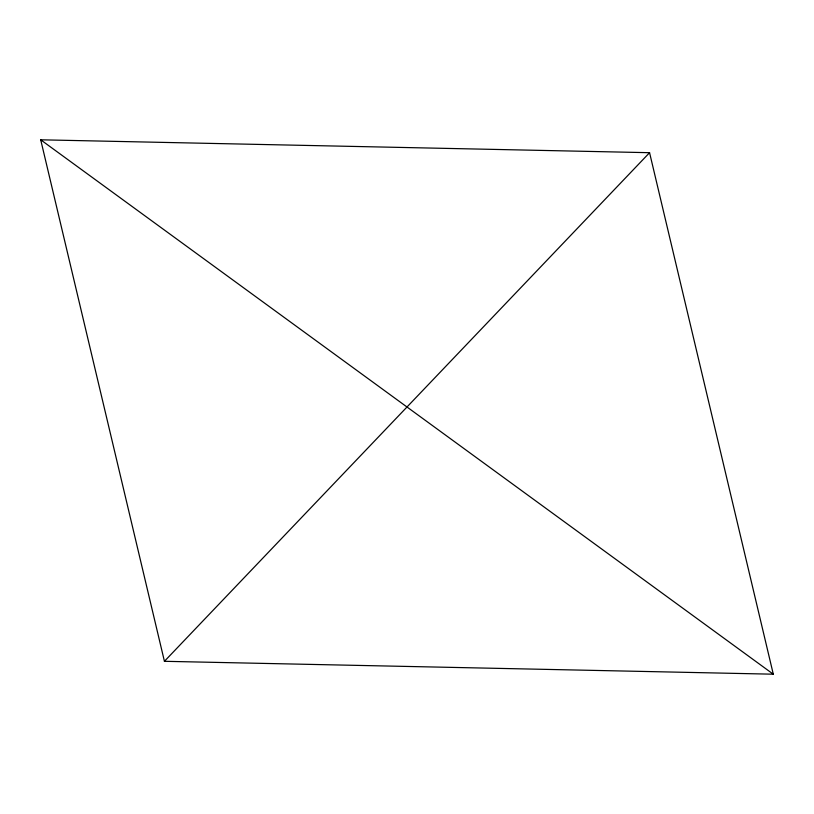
<?xml version="1.0" encoding="UTF-8"?>
<svg xmlns="http://www.w3.org/2000/svg" width="814" height="814" viewBox="0 0 814 814"><rect width="100%" height="100%" fill="white"/><g stroke="black" fill="none" stroke-linecap="round" stroke-linejoin="round"><path stroke-width="1.22" d="M164.428 661.304L649.572 152.696L773.3 674.196L164.428 661.304L40.7 139.805L649.572 152.696M40.7 139.805L773.3 674.196"/></g></svg>
